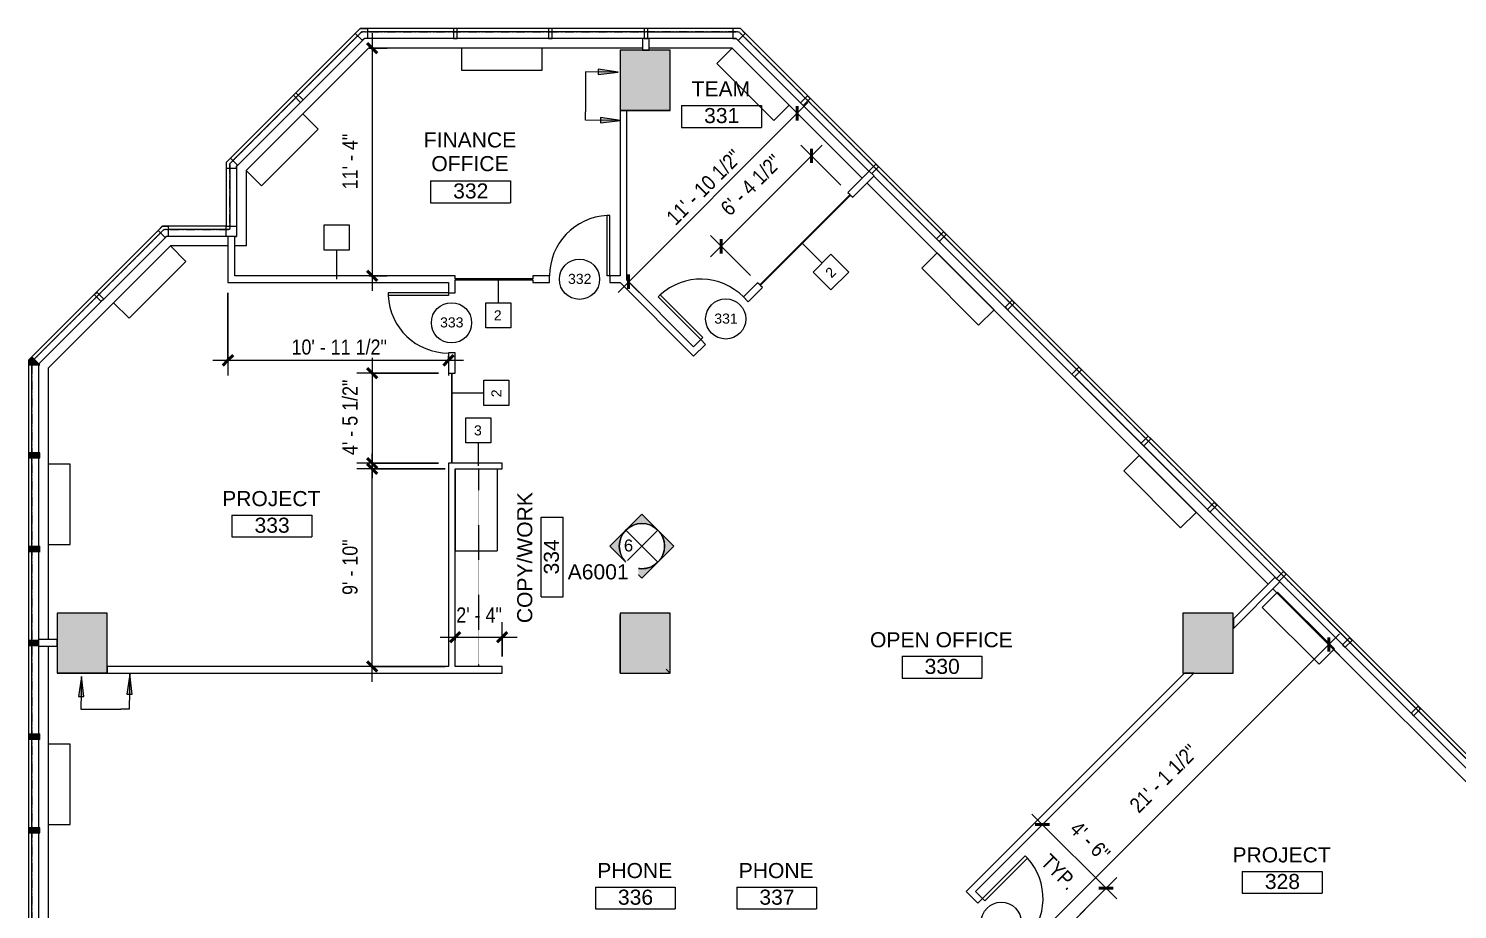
# Model space of a CAD drawing. Header units: inches. Extents: x 41 to 3077, y -701 to 1388.
# Drawn here: x 317 to 1170, y 862 to 1388 of the extents above; entities that cross this region are included whole.
import ezdxf

# ---------------------------------------------------------------- set-up
doc = ezdxf.new("R2010")
doc.units = ezdxf.units.IN
doc.header["$MEASUREMENT"] = 0
doc.linetypes.add('IMPORT-PHANTOM4', pattern=[0.625, 0.3125, -0.0625, 0.0625, -0.0625, 0.0625, -0.0625])
doc.linetypes.add('Overhead', pattern=[0.15625, 0.09375, -0.0625])
for name, color, linetype, lineweight in [('3rd Floor Revit Background_dwg', 8, 'Continuous', 9), ('A-ANNO-DIMS', 211, 'Continuous', 9), ('A-ANNO-DIMS-96', 211, 'Continuous', 9), ('A-ANNO-NOTE', 131, 'Continuous', 9), ('A-Area', 7, 'IMPORT-PHANTOM4', 9), ('A-AREA-IDEN', 2, 'Continuous', 20), ('A-DETL-THIN', 151, 'Continuous', 9), ('A-DOOR', 31, 'Continuous', 9), ('A-DOOR-IDEN', 31, 'Continuous', 20), ('A-FLOR', 192, 'Continuous', 9), ('A-WALL', 113, 'Continuous', 9), ('A-Wall-Exst', 7, 'Continuous', 9), ('A-WALL-IDEN', 211, 'Continuous', 20), ('AWAEX', 7, 'Continuous', 9), ('G-ANNO-SYMB', 111, 'Continuous', 9), ('I-WALL', 2, 'Continuous', 9), ('MHV', 7, 'Continuous', 9), ('Q-CASE', 31, 'Continuous', 9)]:
    doc.layers.add(name, color=color, linetype=linetype, lineweight=lineweight)
doc.styles.add('Arial', font='arial.ttf', dxfattribs={"height": 9})
doc.styles.add('Arial_3', font='arial.ttf', dxfattribs={"height": 7.125})
doc.styles.add('Arial_4', font='arial.ttf', dxfattribs={"height": 6})
doc.styles.add('Arial_5', font='arial.ttf', dxfattribs={"width": 0.85, "height": 9})
doc.dimstyles.new('Linear_-_3_32__Arial__85_-_1_2__Tolerance', dxfattribs={"dimscale": 12, "dimtxt": 9.182335, "dimasz": 0.5, "dimexe": 0.75, "dimexo": 0.5, "dimgap": 0.5, "dimtad": 1, "dimdec": 1, "dimrnd": 0.5, "dimzin": 3, "dimdsep": 46, "dimlunit": 4, "dimtxsty": 'Arial_5', "dimblk1": 'OBLIQUE', "dimblk2": 'OBLIQUE', "dimsah": 1, "dimcen": 0.09, "dimdle": 0.75, "dimazin": 0, "dimtfac": 1, "dimtdec": 4, "dimtix": 1, "dimtmove": 0, "dimatfit": 3, "dimfxl": 1, "dimtvp": 1, "dimfrac": 2, "dimtolj": 1, "dimtzin": 0, "dimarcsym": 2})
doc.dimstyles.new('Linear_-_3_32__Arial__85_-_1_2__Tolerance_1', dxfattribs={"dimscale": 12, "dimtxt": 9.182335, "dimasz": 0.5, "dimexe": 0.75, "dimexo": 0.5, "dimgap": 0.5, "dimtad": 1, "dimdec": 1, "dimrnd": 0.5, "dimzin": 3, "dimdsep": 46, "dimlunit": 4, "dimtxsty": 'Arial_5', "dimblk1": 'OBLIQUE', "dimblk2": 'OBLIQUE', "dimsah": 1, "dimcen": 0.09, "dimdle": 0.75, "dimazin": 0, "dimtfac": 1, "dimtdec": 4, "dimtix": 1, "dimtmove": 2, "dimatfit": 3, "dimfxl": 1, "dimtvp": 1, "dimfrac": 2, "dimtolj": 1, "dimtzin": 0, "dimarcsym": 2})
doc.dimstyles.new('Linear_-_3_32__Arial__85_-_1__Tolerance_1', dxfattribs={"dimscale": 12, "dimtxt": 9.182335, "dimasz": 0.5, "dimexe": 0.75, "dimexo": 0.5, "dimgap": 0.5, "dimtad": 1, "dimdec": 0, "dimzin": 3, "dimdsep": 46, "dimlunit": 4, "dimtxsty": 'Arial_5', "dimblk1": 'OBLIQUE', "dimblk2": 'OBLIQUE', "dimsah": 1, "dimcen": 0.09, "dimdle": 0.75, "dimazin": 0, "dimtfac": 1, "dimtdec": 4, "dimtix": 1, "dimtmove": 0, "dimatfit": 3, "dimfxl": 1, "dimtvp": 1, "dimfrac": 2, "dimtolj": 1, "dimtzin": 0, "dimarcsym": 2})

# ---------------------------------------------------------------- blocks, each defined once
blk = doc.blocks.new('Single-Flush - 36_ x 96_-1525938-3rd Floor New Construction - Partition Plan')
at = {"layer": 'A-DOOR', "color": 250, "lineweight": 20}
for p, q in [((16.25, -2), (16.25, -38.02)), ((18, -2), (16.25, -2)), ((18, -2), (18, -38.02)), ((18, -38.02), (16.25, -38.02))]:
    blk.add_line(p, q, dxfattribs=at)
at = {"layer": 'A-DOOR'}
blk.add_arc((18, -2), 36.07, 180, 267.21884, dxfattribs=at)
blk = doc.blocks.new('Single-Flush - 36_ x 96_-1532445-3rd Floor New Construction - Partition Plan')
at = {"layer": 'A-DOOR', "color": 250, "lineweight": 20}
for p, q in [((16.25, 2), (16.25, 38.02)), ((18, 38.02), (16.25, 38.02)), ((18, 2), (18, 38.02)), ((18, 2), (16.25, 2))]:
    blk.add_line(p, q, dxfattribs=at)
at = {"layer": 'A-DOOR'}
blk.add_arc((18, 2), 36.07, 92.78116, 180, dxfattribs=at)
blk = doc.blocks.new('Counter Top _No Backsplash_ - Standard Counter Top-2526227-3rd Floor New Construction - Partition Plan')
at = {"layer": 'Q-CASE', "lineweight": 13}
for p, q in [((-47.26, 14), (-47.26, 25)), ((-47.26, 25), (1.74, 25)), ((1.74, 14), (1.74, 25)), ((-47.26, 0), (-47.26, 14)), ((1.74, 0), (1.74, 14)), ((1.74, 0), (-47.26, 0))]:
    blk.add_line(p, q, dxfattribs=at)
blk = doc.blocks.new('Upper Cabinet - Standard Upper Cabinet-2423421-3rd Floor New Construction - Partition Plan')
at = {"layer": 'Q-CASE', "linetype": 'Overhead'}
for p, q in [((-47.26, 14), (70.8, 14)), ((-47.26, 0), (-47.26, 14)), ((70.8, 14), (70.8, 0))]:
    blk.add_line(p, q, dxfattribs=at)
at = {"layer": 'Q-CASE', "lineweight": 13}
blk.add_line((70.8, 0), (-47.26, 0), dxfattribs=at)
blk = doc.blocks.new('Base Cabinet - Standard Base Cabinet-2526844-3rd Floor New Construction - Partition Plan')
at = {"layer": 'Q-CASE', "lineweight": 13}
blk.add_line((48.24, 0), (-0.76, 0), dxfattribs=at)
blk = doc.blocks.new('3rd Floor Revit Background_dwg-1506769-3rd Floor New Construction - Partition Plan')
at = {"layer": 'AWAEX'}
for points in [[(-508.32, 1338.78), (-482.32, 1338.78), (-482.32, 1374.78), (-512.32, 1374.78), (-512.32, 1338.78)], [(-865.32, 1187.05), (-858.57, 1187.05), (-863.34, 1191.82), (-865.32, 1189.85)], [(-858.63, 1131.46), (-858.63, 1134.46), (-865.32, 1134.46), (-865.32, 1131.46)], [(-865.32, 1075.46), (-858.63, 1075.46), (-858.63, 1078.46), (-865.32, 1078.46)], [(-818.32, 1002.78), (-818.32, 1038.78), (-848.32, 1038.78), (-848.32, 1002.78)], [(-482.32, 1002.78), (-482.32, 1038.78), (-512.32, 1038.78), (-512.32, 1002.78)], [(-175.51, 1002.78), (-175.46, 1002.83), (-169.8, 1002.83), (-169.8, 1002.78), (-146.32, 1002.78), (-146.32, 1038.78), (-176.32, 1038.78), (-176.32, 1002.78)], [(-865.32, 1019.46), (-859.32, 1019.46), (-859.32, 1022.46), (-865.32, 1022.46)], [(-865.32, 963.46), (-858.63, 963.46), (-858.63, 966.46), (-865.32, 966.46)], [(-865.32, 907.46), (-858.63, 907.46), (-858.63, 910.46), (-865.32, 910.46)]]:
    blk.add_hatch(color=256, dxfattribs=at).paths.add_polyline_path(points, flags=0)
at = {"layer": 'A-Area', "flags": 128}
for points in [[(1884.9, 180.92), (1805.75, 260.07), (1767.28, 260.07), (1767.28, 298.53), (1688.13, 377.68), (735.1, 377.68), (571.4, 213.99), (494.75, 290.64), (524.68, 320.57), (524.68, 419.78), (401.76, 542.7), (362.39, 542.7), (362.39, 582.06), (243.34, 701.12), (204.04, 701.12), (204.04, 740.42), (84.92, 859.54), (45.55, 859.54), (45.55, 898.9), (-441.32, 1385.78), (-666.56, 1385.78), (-745.3, 1307.04), (-745.3, 1267.7), (-784.64, 1267.7), (-863.31, 1189.03), (-863.31, 289.89), (-745.28, 171.87), (-705.91, 171.87), (-705.91, 132.5), (-587.52, 14.1), (-548.15, 14.1), (-548.15, -25.26), (-39.5, -533.91), (-0.12, -533.91), (-0.12, -573.29), (115.81, -689.22), (514.38, -689.22), (542.18, -661.42), (569.98, -689.22), (1686.6, -689.22), (1766.06, -609.77), (1766.06, -570.38), (1805.44, -570.38), (1884.9, -490.93), (1884.9, 180.92)], [(-745.3, 1267.7), (-745.3, 1307.04), (-666.56, 1385.78), (-441.32, 1385.78), (45.55, 898.9), (45.55, 859.54), (84.92, 859.54), (204.04, 740.42), (204.04, 701.12), (243.34, 701.12), (362.39, 582.06), (362.39, 542.7), (401.76, 542.7), (524.68, 419.78), (524.68, 320.57), (494.75, 290.64), (571.4, 213.99), (735.1, 377.68), (1688.13, 377.68), (1767.28, 298.53), (1767.28, 260.07), (1805.75, 260.07), (1884.9, 180.92), (1884.9, -490.93), (1805.44, -570.38), (1766.06, -570.38), (1766.06, -609.77), (1686.6, -689.22), (569.98, -689.22), (542.18, -661.42), (514.38, -689.22), (231.68, -689.22)], [(231.68, -689.22), (115.81, -689.22), (-0.12, -573.29), (-0.12, -533.91), (-39.5, -533.91), (-548.15, -25.26), (-548.15, 14.1), (-587.52, 14.1), (-705.91, 132.5), (-705.91, 171.87), (-745.28, 171.87), (-863.31, 289.89), (-863.31, 1189.03), (-784.64, 1267.7), (-745.3, 1267.7)]]:
    blk.add_lwpolyline(points, dxfattribs=at)
at = {"layer": 'A-Wall-Exst'}
for p, q in [((-321.33, 1260.17), (-323.8, 1262.64)), ((-853.57, 1134.74), (-853.57, 1131.24)), ((-118.52, 1057.37), (-121, 1059.83))]:
    blk.add_line(p, q, dxfattribs=at)
at = {"layer": 'AWAEX'}
for p, q in [((-668.92, 1383.42), (-743.4, 1308.94)), ((-498, 1385.78), (-662.69, 1385.78)), ((-495.8, 1385.78), (-444.94, 1385.78)), ((-438.96, 1383.42), (43.67, 900.79)), ((-482.32, 1374.78), (-512.32, 1374.78)), ((-512.32, 1374.78), (-512.32, 1338.78)), ((-482.32, 1338.78), (-482.32, 1374.78)), ((-703.46, 1343.21), (-700.98, 1345.68)), ((-512.32, 1338.78), (-508.32, 1338.78)), ((-508.32, 1338.78), (-482.32, 1338.78)), ((-482.32, 1338.78), (-508.32, 1338.78)), ((-745.3, 1304.42), (-745.3, 1269.66)), ((-364.19, 1303.03), (-363.67, 1302.52)), ((-363.73, 1302.57), (-363.67, 1302.52)), ((40.69, 898.11), (-360.87, 1299.67)), ((-125.44, 1056.1), (-364.93, 1295.6)), ((-786.53, 1265.8), (-861.93, 1190.41)), ((-747.25, 1267.7), (-782.01, 1267.7)), ((-742.3, 1263.7), (-741.3, 1263.7)), ((-282.98, 1221.82), (-280.5, 1219.35)), ((-863.34, 1191.82), (-865.32, 1189.85)), ((-865.32, 1189.85), (-865.32, 1187.05)), ((-865.32, 1187.05), (-858.57, 1187.05)), ((-858.57, 1187.05), (-863.34, 1191.82)), ((-863.31, 291.87), (-863.31, 1187.05)), ((-858.63, 1134.46), (-865.32, 1134.46)), ((-865.32, 1134.46), (-865.32, 1131.46)), ((-858.63, 1131.46), (-858.63, 1134.46)), ((-201.77, 1140.61), (-199.29, 1138.14)), ((-865.32, 1131.46), (-858.63, 1131.46)), ((-858.63, 1078.46), (-865.32, 1078.46)), ((-865.32, 1078.46), (-865.32, 1075.46)), ((-865.32, 1075.46), (-858.63, 1075.46)), ((-858.63, 1075.21), (-858.63, 1078.71)), ((-858.63, 1075.46), (-858.63, 1078.46)), ((-120.99, 1059.84), (-118.52, 1057.36)), ((-818.32, 1038.78), (-848.32, 1038.78)), ((-848.32, 1038.78), (-848.32, 1002.78)), ((-818.32, 1002.78), (-818.32, 1038.78)), ((-482.32, 1038.78), (-512.32, 1038.78)), ((-512.32, 1038.78), (-512.32, 1002.78)), ((-482.32, 1002.78), (-482.32, 1038.78)), ((-146.32, 1038.78), (-176.32, 1038.78)), ((-176.32, 1038.78), (-176.32, 1002.78)), ((-146.32, 1002.78), (-146.32, 1038.78)), ((-859.32, 1022.46), (-865.32, 1022.46)), ((-865.32, 1022.46), (-865.32, 1019.46)), ((-865.32, 1019.46), (-859.32, 1019.46)), ((-859.32, 1019.46), (-859.32, 1022.46)), ((-853.57, 1018.91), (-853.57, 519.37)), ((-848.32, 1002.78), (-818.32, 1002.78)), ((-818.32, 1002.78), (-848.32, 1002.78)), ((-512.32, 1002.78), (-482.32, 1002.78)), ((-484.8, 1005.25), (-482.32, 1002.78)), ((-176.32, 1002.78), (-175.51, 1002.78)), ((-175.51, 1002.78), (-175.46, 1002.83)), ((-175.46, 1002.83), (-169.8, 1002.83)), ((-169.8, 1002.83), (-169.8, 1002.78)), ((-169.8, 1002.78), (-146.32, 1002.78)), ((-40.65, 979.5), (-38.18, 977.02)), ((-858.63, 966.46), (-865.32, 966.46)), ((-865.32, 966.46), (-865.32, 963.46)), ((-858.63, 963.21), (-858.63, 966.71)), ((-858.63, 963.46), (-858.63, 966.46)), ((-865.32, 963.46), (-858.63, 963.46)), ((-858.63, 910.46), (-865.32, 910.46)), ((-865.32, 910.46), (-865.32, 907.46)), ((-865.32, 907.46), (-858.63, 907.46)), ((-858.63, 907.46), (-858.63, 910.46))]:
    blk.add_line(p, q, dxfattribs=at)
at = {"layer": 'AWAEX', "flags": 128}
for points in [[(364.39, 582.89), (244.17, 703.12), (206.24, 703.12), (206.24, 741.05), (85.75, 861.54), (47.55, 861.54), (47.55, 899.73), (-440.49, 1387.78), (-667.39, 1387.78), (-747.3, 1307.87), (-747.3, 1269.7), (-785.47, 1269.7), (-865.32, 1189.85), (-865.32, 289.08), (-746.11, 169.87), (-707.91, 169.87), (-707.91, 131.67), (-588.35, 12.1), (-550.15, 12.1), (-550.15, -26.09), (-40.33, -535.91), (3.88, -535.91)], [(-498.9, 1381.78), (-664.9, 1381.78), (-741.3, 1305.38), (-741.3, 1263.7), (-742.3, 1263.7)], [(-666.09, 1380.59), (-670.33, 1384.83), (-667.39, 1387.78), (-662.93, 1387.78)], [(-662.94, 1387.75), (-662.94, 1381.8), (-664.88, 1381.8), (-666.12, 1380.56)], [(-363.7, 1302.5), (-442.98, 1381.78), (-494.9, 1381.78)], [(-441.79, 1380.59), (-437.55, 1384.83), (-440.49, 1387.78), (-444.95, 1387.78)], [(-444.94, 1387.75), (-444.94, 1381.8), (-443, 1381.8), (-441.76, 1380.56)], [(-498.9, 1376.03), (-662.52, 1376.03), (-735.55, 1303), (-735.55, 1257.95), (-742.3, 1257.95)], [(-367.76, 1298.43), (-445.36, 1376.03), (-494.9, 1376.03)], [(-741.3, 1304.42), (-741.3, 1305.42), (-740.59, 1306.12), (-744.83, 1310.36), (-747.3, 1307.9), (-747.3, 1304.42), (-741.3, 1304.42)], [(-362.02, 1301.17), (-358.01, 1305.18), (-359.57, 1306.73), (-363.73, 1302.57)], [(-746.3, 1263.7), (-782.98, 1263.7), (-859.32, 1187.36), (-859.32, 1022.91)], [(-747.3, 1269.7), (-741.3, 1269.7), (-741.3, 1263.7), (-742.3, 1263.7)], [(-746.3, 1263.7), (-747.3, 1263.7), (-747.3, 1269.7)], [(-746.3, 1257.95), (-780.6, 1257.95), (-853.57, 1184.98), (-853.57, 1022.91)], [(35.8, 893.23), (35.8, 894.86), (-122.61, 1053.28)], [(-859.32, 1018.91), (-859.32, 291.56), (-743.62, 175.87), (-701.91, 175.87), (-701.91, 134.16), (-585.86, 18.1), (-544.15, 18.1), (-544.15, -23.61), (-311.41, -256.34)]]:
    blk.add_lwpolyline(points, dxfattribs=at)
for points in [[(-611.71, 1381.89), (-609.51, 1381.89), (-609.51, 1387.78), (-611.71, 1387.78)], [(-555.04, 1381.89), (-552.84, 1381.89), (-552.84, 1387.78), (-555.04, 1387.78)], [(-498, 1381.89), (-495.8, 1381.89), (-495.8, 1387.78), (-498, 1387.78)], [(-701.48, 1345.18), (-702.96, 1343.71), (-707.2, 1347.94), (-705.72, 1349.42)], [(-404.55, 1343.39), (-402.99, 1341.84), (-398.83, 1346), (-400.39, 1347.55)], [(-782.01, 1263.7), (-783.01, 1263.7), (-783.72, 1262.99), (-787.96, 1267.23), (-785.5, 1269.7), (-782.01, 1269.7)], [(-323.34, 1262.18), (-321.78, 1260.63), (-317.62, 1264.79), (-319.18, 1266.34)], [(-820.49, 1226.28), (-822.04, 1224.72), (-826.21, 1228.88), (-824.65, 1230.44)], [(-282.52, 1221.36), (-280.96, 1219.81), (-276.8, 1223.97), (-278.36, 1225.52)], [(-242.57, 1181.41), (-241.01, 1179.85), (-236.85, 1184.01), (-238.4, 1185.57)], [(-201.31, 1140.15), (-199.75, 1138.6), (-195.59, 1142.76), (-197.15, 1144.31)], [(-161.79, 1100.63), (-160.24, 1099.08), (-156.07, 1103.24), (-157.63, 1104.79)], [(-120.53, 1059.38), (-118.98, 1057.82), (-114.82, 1061.98), (-116.37, 1063.54)], [(-81.02, 1019.86), (-79.46, 1018.3), (-75.3, 1022.46), (-76.85, 1024.02)], [(-40.19, 979.04), (-38.64, 977.48), (-34.48, 981.64), (-36.03, 983.2)]]:
    blk.add_lwpolyline(points, close=True, dxfattribs=at)
at = {"layer": 'MHV', "flags": 128}
for points in [[(-606.85, 1363.03), (-558.85, 1363.03), (-558.85, 1376.03), (-606.85, 1376.03)], [(-454.55, 1366.84), (-420.61, 1332.89), (-411.42, 1342.09), (-445.36, 1376.03)], [(-726.35, 1293.81), (-692.41, 1327.75), (-701.6, 1336.94), (-735.55, 1303)], [(-805.35, 1214.82), (-771.41, 1248.76), (-780.6, 1257.95), (-814.54, 1224.01)], [(-332.23, 1244.63), (-298.29, 1210.69), (-289.1, 1219.88), (-323.04, 1253.82)], [(-840.57, 1079.68), (-840.57, 1127.68), (-853.57, 1127.68), (-853.57, 1079.68)], [(-211.67, 1123.62), (-177.73, 1089.67), (-168.54, 1098.87), (-202.48, 1132.81)], [(-129.05, 1042.14), (-95.11, 1008.19), (-85.92, 1017.39), (-119.86, 1051.33)], [(-840.57, 912.41), (-840.57, 960.41), (-853.57, 960.41), (-853.57, 912.41)]]:
    blk.add_lwpolyline(points, close=True, dxfattribs=at)
blk = doc.blocks.new('Elevation - Interiors-59324-3rd Floor New Construction - Partition Plan')
at = {"layer": 'G-ANNO-SYMB'}
h = blk.add_hatch(color=256, dxfattribs=at)
edge = h.paths.add_edge_path(flags=0)
edge.add_line((-0.0996, 0.0996), (0, 0.1992))
edge.add_line((0, 0.1992), (0.0996, 0.0996))
edge.add_arc((0, 0), 0.1409, 45, 135)
h = blk.add_hatch(color=256, dxfattribs=at)
edge = h.paths.add_edge_path(flags=0)
edge.add_line((-0.1992, 0), (-0.0996, 0.0996))
edge.add_arc((0, 0), 0.1409, 135, 225)
edge.add_line((-0.0996, -0.0996), (-0.1992, 0))
h = blk.add_hatch(color=256, dxfattribs=at)
edge = h.paths.add_edge_path(flags=0)
edge.add_line((0.1992, 0), (0.0996, -0.0996))
edge.add_arc((0, 0), 0.1409, 315, 405)
edge.add_line((0.0996, 0.0996), (0.1992, 0))
h = blk.add_hatch(color=256, dxfattribs=at)
edge = h.paths.add_edge_path(flags=0)
edge.add_arc((0, 0), 0.1409, 225, 315)
edge.add_line((0.0996, -0.0996), (0, -0.1992))
edge.add_line((0, -0.1992), (-0.0996, -0.0996))
for p, q in [((0, 0.1992), (-0.1992, 0)), ((0, 0.1992), (-0.0996, 0.0996)), ((0.1992, 0), (0, 0.1992)), ((0.0996, 0.0996), (0, 0.1992)), ((-0.0996, 0.0996), (-0.1992, 0)), ((-0.0996, 0.0996), (0.0996, -0.0996)), ((0.0996, 0.0996), (-0.0996, -0.0996)), ((0, 0), (-0.0996, 0.0996)), ((-0.0996, 0.0996), (0, 0)), ((0.0996, 0.0996), (0, 0)), ((0, 0), (0.0996, 0.0996)), ((0.1992, 0), (0.0996, 0.0996)), ((0, -0.1992), (0.1992, 0)), ((-0.1992, 0), (0, -0.1992)), ((-0.1992, 0), (-0.0996, -0.0996)), ((-0.0996, -0.0996), (0, 0)), ((0, 0), (-0.0996, -0.0996)), ((0, 0), (0.0996, -0.0996)), ((0.0996, -0.0996), (0, 0)), ((0.0996, -0.0996), (0.1992, 0)), ((-0.0996, -0.0996), (0, -0.1992)), ((0, -0.1992), (0.0996, -0.0996))]:
    blk.add_line(p, q, dxfattribs=at)
blk.add_circle((0, 0), 0.1409, dxfattribs=at)
for start, end in [(135, 225), (135, 225), (45, 135), (45, 135), (315, 45), (315, 45), (225, 315), (225, 315)]:
    blk.add_arc((0, 0), 0.1409, start, end, dxfattribs=at)
blk = doc.blocks.new('Elevation - Triangle - 51_256_-58624-3rd Floor New Construction - Partition Plan')
at = {"layer": 'G-ANNO-SYMB'}
for p, q in [((0, 0.0996), (-0.0996, 0)), ((0.0996, 0), (0, 0.0996))]:
    blk.add_line(p, q, dxfattribs=at)
blk = doc.blocks.new('FORM Room Tag - Name _ Number-61107-3rd Floor New Construction - Partition Plan')
at = {"layer": 'A-AREA-IDEN'}
for p, q in [((-0.2444, -0.0231), (-0.2444, -0.1589)), ((-0.2444, -0.0231), (0.2515, -0.0231)), ((0.2515, -0.0231), (0.2515, -0.1589)), ((-0.2444, -0.1589), (0.2515, -0.1589))]:
    blk.add_line(p, q, dxfattribs=at)
blk = doc.blocks.new('FORM Wall Tag - Default-61693-3rd Floor New Construction - Partition Plan')
at = {"layer": 'A-WALL-IDEN'}
for p, q in [((-0.078125, 0.078125), (0.078125, 0.078125)), ((-0.078125, -0.078125), (-0.078125, 0.078125)), ((0.078125, 0.078125), (0.078125, -0.078125)), ((0.078125, -0.078125), (-0.078125, -0.078125))]:
    blk.add_line(p, q, dxfattribs=at)
blk = doc.blocks.new('FORM Door Tag - Default-60822-3rd Floor New Construction - Partition Plan')
at = {"layer": 'A-DOOR-IDEN'}
blk.add_circle((-0.002, 0), 0.125, dxfattribs=at)
blk = doc.blocks.new('DIMBLOCK32-3rd Floor New Construction - Partition Plan')
at = {"layer": 'A-ANNO-DIMS-96'}
for p, q in [((1099.75, 1026.32), (907.87, 834.44)), ((1092.14, 1021.2), (1099.75, 1013.59)), ((1093.38, 1019.95), (1092.14, 1021.2)), ((912.99, 842.04), (920.59, 834.44)), ((914.23, 840.8), (912.99, 842.04))]:
    blk.add_line(p, q, dxfattribs=at)
at = {"layer": 'A-ANNO-DIMS-96', "lineweight": 50}
for p, q in [((1093.38, 1019.95), (1093.38, 1024.2)), ((1093.38, 1019.95), (1093.38, 1015.71)), ((914.23, 840.8), (914.23, 845.04)), ((914.23, 840.8), (914.23, 836.56))]:
    blk.add_line(p, q, dxfattribs=at)
at = {"layer": 'A-ANNO-DIMS-96', "color": 0, "insert": (973.62, 925.2), "char_height": 9, "width": 60.0101, "attachment_point": 1, "rotation": 45, "line_spacing_factor": 0.941778, "style": 'Arial_5'}
blk.add_mtext('21\' - 1 1/2"', dxfattribs=at)
blk = doc.blocks.new('_Oblique')
at = {"color": 0, "linetype": 'ByBlock', "lineweight": -2}
blk.add_line((-0.5, -0.5), (0.5, 0.5), dxfattribs=at)
blk = doc.blocks.new('DIMBLOCK33-3rd Floor New Construction - Partition Plan')
at = {"layer": 'A-ANNO-DIMS-96'}
for p, q in [((966.81, 868.03), (916.07, 918.76)), ((923.68, 913.64), (916.07, 906.04)), ((922.44, 912.4), (923.68, 913.64)), ((924.78, 838.73), (966.81, 880.76)), ((960.44, 874.39), (924.78, 838.73))]:
    blk.add_line(p, q, dxfattribs=at)
at = {"layer": 'A-ANNO-DIMS-96', "lineweight": 50}
for p, q in [((922.44, 912.4), (918.19, 912.4)), ((922.44, 912.4), (926.68, 912.4)), ((960.44, 874.39), (956.2, 874.39)), ((960.44, 874.39), (964.69, 874.39))]:
    blk.add_line(p, q, dxfattribs=at)
at = {"layer": 'A-ANNO-DIMS-96', "color": 0, "char_height": 9, "attachment_point": 1, "rotation": 315, "line_spacing_factor": 0.941778, "style": 'Arial_5'}
for s, insert, width in [('4\' - 6"', (944.51, 915.34), 32.0393), ('TYP.', (927.18, 895.72), 28.1403)]:
    blk.add_mtext(s, dxfattribs=dict(at, insert=insert, width=width))
blk = doc.blocks.new('DIMBLOCK39-3rd Floor New Construction - Partition Plan')
at = {"layer": 'A-ANNO-DIMS-96'}
for p, q in [((782.5, 1343.57), (669.15, 1230.22)), ((774.89, 1338.45), (782.5, 1330.84)), ((776.13, 1337.2), (774.89, 1338.45)), ((674.27, 1237.83), (681.87, 1230.22)), ((675.51, 1236.58), (674.27, 1237.83))]:
    blk.add_line(p, q, dxfattribs=at)
at = {"layer": 'A-ANNO-DIMS-96', "lineweight": 50}
for p, q in [((776.13, 1337.2), (776.13, 1341.45)), ((776.13, 1337.2), (776.13, 1332.96)), ((675.51, 1236.58), (675.51, 1240.83)), ((675.51, 1236.58), (675.51, 1232.34))]:
    blk.add_line(p, q, dxfattribs=at)
at = {"layer": 'A-ANNO-DIMS-96', "color": 0, "insert": (697.13, 1276.13), "char_height": 9, "width": 66.9604, "attachment_point": 1, "rotation": 45, "line_spacing_factor": 0.941778, "style": 'Arial_5'}
blk.add_mtext('11\' - 10 1/2"', dxfattribs=at)
blk = doc.blocks.new('DIMBLOCK40-3rd Floor New Construction - Partition Plan')
at = {"layer": 'A-ANNO-DIMS-96'}
for p, q in [((790.98, 1318.11), (724.3, 1251.43)), ((802.18, 1294.19), (778.25, 1318.11)), ((784.62, 1311.75), (802.18, 1294.19)), ((748.23, 1240.24), (724.3, 1264.16)), ((730.66, 1257.8), (748.23, 1240.24))]:
    blk.add_line(p, q, dxfattribs=at)
at = {"layer": 'A-ANNO-DIMS-96', "lineweight": 50}
for p, q in [((784.62, 1311.75), (784.62, 1315.99)), ((784.62, 1311.75), (784.62, 1307.51)), ((730.66, 1257.8), (730.66, 1262.04)), ((730.66, 1257.8), (730.66, 1253.55))]:
    blk.add_line(p, q, dxfattribs=at)
at = {"layer": 'A-ANNO-DIMS-96', "color": 0, "insert": (729.5, 1281.64), "char_height": 9, "width": 53.0598, "attachment_point": 1, "rotation": 45, "line_spacing_factor": 0.941778, "style": 'Arial_5'}
blk.add_mtext('6\' - 4 1/2"', dxfattribs=at)
blk = doc.blocks.new('DIMBLOCK41-3rd Floor New Construction - Partition Plan')
at = {"layer": 'A-ANNO-DIMS-96'}
for p, q in [((522.36, 1385.03), (522.36, 1231.07)), ((520.61, 1376.03), (531.36, 1376.03)), ((522.36, 1376.03), (520.61, 1376.03)), ((520.61, 1240.07), (531.36, 1240.07)), ((522.36, 1240.07), (520.61, 1240.07))]:
    blk.add_line(p, q, dxfattribs=at)
at = {"layer": 'A-ANNO-DIMS-96', "lineweight": 50}
for p, q in [((522.36, 1376.03), (519.36, 1379.03)), ((522.36, 1376.03), (525.36, 1373.03)), ((522.36, 1240.07), (519.36, 1243.07)), ((522.36, 1240.07), (525.36, 1237.07))]:
    blk.add_line(p, q, dxfattribs=at)
at = {"layer": 'A-ANNO-DIMS-96', "color": 0, "insert": (504.68, 1291.81), "char_height": 9, "width": 38.9896, "attachment_point": 1, "rotation": 90, "line_spacing_factor": 0.941778, "style": 'Arial_5'}
blk.add_mtext('11\' - 4"', dxfattribs=at)
blk = doc.blocks.new('DIMBLOCK42-3rd Floor New Construction - Partition Plan')
at = {"layer": 'A-ANNO-DIMS-96'}
for p, q in [((522.36, 1191.07), (522.36, 1119.34)), ((561.97, 1182.07), (513.36, 1182.07)), ((522.36, 1182.07), (561.97, 1182.07)), ((561.97, 1128.34), (513.36, 1128.34)), ((522.36, 1128.34), (561.97, 1128.34))]:
    blk.add_line(p, q, dxfattribs=at)
at = {"layer": 'A-ANNO-DIMS-96', "lineweight": 50}
for p, q in [((522.36, 1182.07), (519.36, 1185.07)), ((522.36, 1182.07), (525.36, 1179.07)), ((522.36, 1128.34), (519.36, 1131.34)), ((522.36, 1128.34), (525.36, 1125.34))]:
    blk.add_line(p, q, dxfattribs=at)
at = {"layer": 'A-ANNO-DIMS-96', "color": 0, "insert": (504.68, 1133.1), "char_height": 9, "width": 53.0598, "attachment_point": 1, "rotation": 90, "line_spacing_factor": 0.941778, "style": 'Arial_5'}
blk.add_mtext('4\' - 5 1/2"', dxfattribs=at)
blk = doc.blocks.new('DIMBLOCK43-3rd Floor New Construction - Partition Plan')
at = {"layer": 'A-ANNO-DIMS-96'}
for p, q in [((436.37, 1230.07), (436.37, 1180.67)), ((436.37, 1189.67), (436.37, 1230.07)), ((427.37, 1189.67), (576.97, 1189.67)), ((567.97, 1192.28), (567.97, 1180.67)), ((567.97, 1189.67), (567.97, 1192.28))]:
    blk.add_line(p, q, dxfattribs=at)
at = {"layer": 'A-ANNO-DIMS-96', "lineweight": 50}
for p, q in [((436.37, 1189.67), (433.37, 1186.67)), ((436.37, 1189.67), (439.37, 1192.67)), ((567.97, 1189.67), (564.97, 1186.67)), ((567.97, 1189.67), (570.97, 1192.67))]:
    blk.add_line(p, q, dxfattribs=at)
at = {"layer": 'A-ANNO-DIMS-96', "color": 0, "insert": (474.27, 1202.1), "char_height": 9, "width": 66.9604, "attachment_point": 1, "line_spacing_factor": 0.941778, "style": 'Arial_5'}
blk.add_mtext('10\' - 11 1/2"', dxfattribs=at)
blk = doc.blocks.new('DIMBLOCK44-3rd Floor New Construction - Partition Plan')
at = {"layer": 'A-ANNO-DIMS-96'}
for p, q in [((571.97, 1022.65), (571.97, 1033.41)), ((599.97, 1012.78), (599.97, 1033.41)), ((562.97, 1024.41), (608.97, 1024.41)), ((571.97, 1024.41), (571.97, 1022.65)), ((599.97, 1024.41), (599.97, 1012.78))]:
    blk.add_line(p, q, dxfattribs=at)
at = {"layer": 'A-ANNO-DIMS-96', "lineweight": 50}
for p, q in [((571.97, 1024.41), (568.97, 1021.41)), ((571.97, 1024.41), (574.97, 1027.41)), ((599.97, 1024.41), (596.97, 1021.41)), ((599.97, 1024.41), (602.97, 1027.41))]:
    blk.add_line(p, q, dxfattribs=at)
at = {"layer": 'A-ANNO-DIMS-96', "color": 0, "insert": (572.62, 1042.1), "char_height": 9, "width": 32.0393, "attachment_point": 1, "line_spacing_factor": 0.941778, "style": 'Arial_5'}
blk.add_mtext('2\' - 4"', dxfattribs=at)
blk = doc.blocks.new('DIMBLOCK72-3rd Floor New Construction - Partition Plan')
at = {"layer": 'A-ANNO-DIMS-96', "lineweight": 50}
for p, q in [((522.36, 1124.84), (519.36, 1127.84)), ((522.36, 1124.84), (525.36, 1121.84)), ((522.36, 1006.78), (519.36, 1009.78)), ((522.36, 1006.78), (525.36, 1003.78))]:
    blk.add_line(p, q, dxfattribs=at)
at = {"layer": 'A-ANNO-DIMS-96'}
for p, q in [((522.36, 997.78), (522.36, 1133.84)), ((565.97, 1124.84), (513.36, 1124.84)), ((522.36, 1124.84), (565.97, 1124.84)), ((565.97, 1006.78), (513.36, 1006.78)), ((522.36, 1006.78), (565.97, 1006.78))]:
    blk.add_line(p, q, dxfattribs=at)
at = {"layer": 'A-ANNO-DIMS-96', "color": 0, "insert": (504.68, 1049.56), "char_height": 9, "width": 38.9896, "attachment_point": 1, "rotation": 90, "line_spacing_factor": 0.941778, "style": 'Arial_5'}
blk.add_mtext('9\' - 10"', dxfattribs=at)

msp = doc.modelspace()

# ---------------------------------------------------------------- hatches: boundary and pattern name
at = {"layer": 'A-ANNO-NOTE', "lineweight": 20}
for points in [[(669.3, 1361.72), (657.33, 1363.46), (657.28, 1360.3)], [(670.69, 1332.87), (658.71, 1334.6), (658.67, 1331.44)], [(348.86, 1000.95), (347.11, 988.97), (350.27, 988.93)], [(377.7, 1002.34), (375.97, 990.36), (379.13, 990.32)]]:
    msp.add_hatch(color=256, dxfattribs=at).paths.add_polyline_path(points, flags=0)

# ---------------------------------------------------------------- linework, layer by layer
for p, q in [((649.73, 1361.98), (649.73, 1338.15)), ((669.3, 1361.72), (649.73, 1361.98)), ((657.33, 1363.46), (657.28, 1360.3)), ((657.28, 1360.3), (669.3, 1361.72)), ((669.3, 1361.72), (657.33, 1363.46)), ((649.73, 1333.13), (649.73, 1338.15)), ((670.69, 1332.87), (649.73, 1333.13)), ((658.71, 1334.6), (658.67, 1331.44)), ((658.67, 1331.44), (670.69, 1332.87)), ((670.69, 1332.87), (658.71, 1334.6)), ((348.86, 1000.95), (347.11, 988.97)), ((348.86, 1000.95), (348.59, 981.37)), ((350.27, 988.93), (348.86, 1000.95)), ((377.7, 1002.34), (375.97, 990.36)), ((377.7, 1002.34), (377.44, 981.37)), ((379.13, 990.32), (377.7, 1002.34)), ((375.97, 990.36), (379.13, 990.32)), ((347.11, 988.97), (350.27, 988.93)), ((348.59, 981.37), (372.42, 981.37)), ((377.44, 981.37), (372.42, 981.37))]:
    msp.add_line(p, q, dxfattribs=at)
at = {"layer": 'A-DETL-THIN'}
for p, q in [((364.35, 1002.78), (364.35, 1037.78)), ((670.35, 1002.78), (670.35, 1037.78))]:
    msp.add_line(p, q, dxfattribs=at)
at = {"layer": 'A-FLOR', "lineweight": 13}
for p, q in [((517.76, 1381.78), (441.37, 1305.38)), ((683.77, 1381.78), (517.76, 1381.78)), ((739.67, 1381.78), (687.77, 1381.78)), ((818.96, 1302.49), (739.67, 1381.78)), ((441.37, 1305.38), (441.37, 1263.7)), ((1061.29, 1060.16), (821.79, 1299.66)), ((399.68, 1263.7), (323.35, 1187.36)), ((436.37, 1263.7), (399.68, 1263.7)), ((441.37, 1263.7), (440.37, 1263.7)), ((323.35, 1187.36), (323.35, 1022.91)), ((1223.35, 898.1), (1064.12, 1057.33)), ((323.35, 1018.91), (323.35, 291.55))]:
    msp.add_line(p, q, dxfattribs=at)
at = {"layer": 'A-WALL', "color": 250, "lineweight": 20}
for p, q in [((683.77, 1381.78), (683.77, 1374.78)), ((687.77, 1381.78), (683.77, 1381.78)), ((687.77, 1374.78), (687.77, 1381.78)), ((683.77, 1374.78), (687.77, 1374.78)), ((670.35, 1338.78), (670.35, 1240.07)), ((674.35, 1338.78), (670.35, 1338.78)), ((674.35, 1237.75), (674.35, 1338.78)), ((819.15, 1302.67), (806.42, 1289.94)), ((809.25, 1287.12), (821.98, 1299.84)), ((821.98, 1299.84), (819.15, 1302.67)), ((806.42, 1289.94), (807.66, 1288.71)), ((808.01, 1288.35), (809.25, 1287.12)), ((436.37, 1263.7), (436.37, 1236.07)), ((440.37, 1263.7), (436.37, 1263.7)), ((440.37, 1240.07), (440.37, 1263.7)), ((571.97, 1240.07), (440.37, 1240.07)), ((571.97, 1238.32), (571.97, 1240.07)), ((571.97, 1230.07), (571.97, 1237.82)), ((628.35, 1240.07), (618.35, 1240.07)), ((618.35, 1240.07), (618.35, 1238.32)), ((618.35, 1237.82), (618.35, 1236.07)), ((628.35, 1236.07), (628.35, 1240.07)), ((670.35, 1240.07), (664.35, 1240.07)), ((664.35, 1240.07), (664.35, 1236.07)), ((714.28, 1197.81), (674.35, 1237.75)), ((436.37, 1236.07), (567.97, 1236.07)), ((567.97, 1236.07), (567.97, 1230.07)), ((567.97, 1230.07), (571.97, 1230.07)), ((618.35, 1236.07), (628.35, 1236.07)), ((664.35, 1236.07), (670.36, 1236.07)), ((670.36, 1236.07), (714.28, 1192.15)), ((752.47, 1235.99), (743.98, 1227.51)), ((746.81, 1224.68), (755.3, 1233.16)), ((753.71, 1234.76), (752.47, 1235.99)), ((755.3, 1233.16), (754.06, 1234.4)), ((743.98, 1227.51), (746.81, 1224.68)), ((567.97, 1194.07), (567.97, 1182.07)), ((571.97, 1194.07), (567.97, 1194.07)), ((571.97, 1182.07), (571.97, 1194.07)), ((718.53, 1202.05), (714.28, 1197.81)), ((714.28, 1192.15), (721.36, 1199.22)), ((721.36, 1199.22), (718.53, 1202.05)), ((567.97, 1182.07), (569.72, 1182.07)), ((570.22, 1182.07), (571.97, 1182.07)), ((569.72, 1128.34), (567.97, 1128.34)), ((567.97, 1128.34), (567.97, 1006.78)), ((571.97, 1128.34), (570.22, 1128.34)), ((571.97, 1006.78), (571.97, 1124.84)), ((1061.29, 1060.16), (1036.41, 1035.28)), ((1064.12, 1057.33), (1061.29, 1060.16)), ((1036.41, 1029.63), (1064.12, 1057.33)), ((1036.41, 1035.28), (1036.41, 1029.63)), ((334.35, 1022.91), (323.35, 1022.91)), ((323.35, 1022.91), (323.35, 1018.91)), ((323.35, 1018.91), (334.35, 1018.91)), ((334.35, 1018.91), (334.35, 1022.91)), ((567.97, 1006.78), (364.35, 1006.78)), ((364.35, 1006.78), (364.35, 1002.78)), ((599.97, 1006.78), (571.97, 1006.78)), ((599.97, 1002.78), (599.97, 1006.78)), ((364.35, 1002.78), (599.97, 1002.78)), ((1007.21, 1002.83), (876.88, 872.5)), ((882.53, 872.5), (1012.87, 1002.83)), ((1012.87, 1002.83), (1007.21, 1002.83)), ((876.88, 872.5), (883.95, 865.43)), ((886.78, 868.26), (882.53, 872.5)), ((883.95, 865.43), (886.78, 868.26))]:
    msp.add_line(p, q, dxfattribs=at)
at = {"layer": 'A-WALL-IDEN'}
for p, q in [((501.24, 1238.07), (501.24, 1255.49)), ((778.99, 1259.69), (790.96, 1247.71)), ((597.68, 1238.07), (597.68, 1224.07)), ((569.97, 1170.29), (589.05, 1170.29)), ((585.83, 1126.59), (585.83, 1140.35))]:
    msp.add_line(p, q, dxfattribs=at)
at = {"layer": 'I-WALL', "color": 250, "lineweight": 20}
for p, q in [((807.66, 1288.71), (753.71, 1234.76)), ((754.06, 1234.4), (808.01, 1288.35)), ((618.35, 1238.32), (571.97, 1238.32)), ((571.97, 1237.82), (618.35, 1237.82)), ((569.72, 1182.07), (569.72, 1128.34)), ((570.22, 1128.34), (570.22, 1182.07)), ((599.97, 1128.34), (571.97, 1128.34)), ((599.97, 1124.84), (599.97, 1128.34)), ((571.97, 1124.84), (599.97, 1124.84))]:
    msp.add_line(p, q, dxfattribs=at)

# ---------------------------------------------------------------- block references
at = {"layer": '3rd Floor Revit Background_dwg', "color": 7}
msp.add_blockref('3rd Floor Revit Background_dwg-1506769-3rd Floor New Construction - Partition Plan', (1182.67, 0), dxfattribs=at)
at = {"layer": 'A-AREA-IDEN', "xscale": 95.99999999999994, "yscale": 95.99999999999994, "zscale": 95.99999999999994}
for p in [(730.56, 1344.04), (580.78, 1299.05), (462.22, 1099.44), (862.17, 1015.14), (1065.23, 886.69), (679.13, 877.32), (763.55, 877.32)]:
    msp.add_blockref('FORM Room Tag - Name _ Number-61107-3rd Floor New Construction - Partition Plan', p, dxfattribs=at)
at = {"layer": 'A-DOOR', "lineweight": 13}
msp.add_blockref('Single-Flush - 36_ x 96_-1532445-3rd Floor New Construction - Partition Plan', (646.35, 1238.07), dxfattribs=at)
for name, p, rotation in [('Single-Flush - 36_ x 96_-1525938-3rd Floor New Construction - Partition Plan', (732.67, 1213.37), 225), ('Single-Flush - 36_ x 96_-1532445-3rd Floor New Construction - Partition Plan', (569.97, 1212.07), 89.9999999999999), ('Single-Flush - 36_ x 96_-1525938-3rd Floor New Construction - Partition Plan', (898.09, 854.11), 134.9999999999999)]:
    msp.add_blockref(name, p, dxfattribs=dict(at, rotation=rotation))
at = {"layer": 'A-DOOR-IDEN', "xscale": 95.99999999999994, "yscale": 95.99999999999994, "zscale": 95.99999999999994}
for p in [(646.35, 1238.07), (569.97, 1212.07), (733.65, 1214.37), (898.09, 854.11)]:
    msp.add_blockref('FORM Door Tag - Default-60822-3rd Floor New Construction - Partition Plan', p, dxfattribs=at)
at = {"layer": 'A-WALL-IDEN', "xscale": 95.99999999999994, "yscale": 95.99999999999994, "zscale": 95.99999999999994}
for p in [(501.24, 1262.99), (597.68, 1216.57), (585.83, 1147.85)]:
    msp.add_blockref('FORM Wall Tag - Default-61693-3rd Floor New Construction - Partition Plan', p, dxfattribs=at)
for p, rotation in [((796.26, 1242.41), 44.99999999999989), ((596.55, 1170.29), 89.99999999999982)]:
    msp.add_blockref('FORM Wall Tag - Default-61693-3rd Floor New Construction - Partition Plan', p, dxfattribs=dict(at, rotation=rotation))
at = {"layer": 'G-ANNO-SYMB', "xscale": 95.99999999999994, "yscale": 95.99999999999994, "zscale": 95.99999999999994}
msp.add_blockref('Elevation - Interiors-59324-3rd Floor New Construction - Partition Plan', (683.42, 1078.72), dxfattribs=at)
at = {"layer": 'Q-CASE', "lineweight": 13}
for name, p, rotation in [('Counter Top _No Backsplash_ - Standard Counter Top-2526227-3rd Floor New Construction - Partition Plan', (571.97, 1077.58), 270.0000000000003), ('Upper Cabinet - Standard Upper Cabinet-2423421-3rd Floor New Construction - Partition Plan', (571.97, 1077.58), 270.0000000000003), ('Base Cabinet - Standard Base Cabinet-2526844-3rd Floor New Construction - Partition Plan', (571.97, 1076.6), 89.99999999999993)]:
    msp.add_blockref(name, p, dxfattribs=dict(at, rotation=rotation))

# ---------------------------------------------------------------- texts
at = {"layer": 'A-AREA-IDEN', "lineweight": 9, "char_height": 9, "attachment_point": 2, "line_spacing_factor": 0.941778, "style": 'Arial'}
for s, insert, width in [('TEAM', (730.57, 1356.22), 41.6505), ('331', (731.03, 1340.33), 25.1225), ('FINANCE\\POFFICE', (580.79, 1325.78), 65.7813), ('332', (581.25, 1295.33), 25.1225), ('PROJECT', (462.23, 1111.62), 69.9684), ('333', (462.7, 1095.72), 25.1225), ('OPEN OFFICE', (862.18, 1027.32), 101.7022), ('330', (862.65, 1011.42), 25.1225), ('PROJECT', (1065.24, 898.87), 69.9684), ('PHONE', (679.14, 889.5), 53.3303), ('PHONE', (763.56, 889.5), 53.3303), ('328', (1065.71, 882.98), 25.1225), ('336', (679.6, 873.6), 25.1225), ('337', (764.02, 873.6), 25.1225)]:
    msp.add_mtext(s, dxfattribs=dict(at, insert=insert, width=width))
at = {"layer": 'A-AREA-IDEN', "lineweight": 9, "insert": (608.98, 1071.84), "char_height": 9, "width": 93.1076, "attachment_point": 2, "rotation": 90, "line_spacing_factor": 0.941778, "style": 'Arial'}
msp.add_mtext('COPY/WORK', dxfattribs=at)
at = {"layer": 'A-DOOR-IDEN', "lineweight": 9, "char_height": 6, "width": 16.7484, "attachment_point": 2, "line_spacing_factor": 0.941778, "style": 'Arial_4'}
for s, insert in [('332', (646.31, 1241.31)), ('333', (569.93, 1215.31)), ('331', (733.61, 1217.6))]:
    msp.add_mtext(s, dxfattribs=dict(at, insert=insert))
at = {"layer": 'G-ANNO-SYMB', "insert": (675.43, 1082.69), "char_height": 7.12, "width": 6.6294, "attachment_point": 2, "line_spacing_factor": 0.941778, "style": 'Arial_3'}
msp.add_mtext('6', dxfattribs=at)

# ---------------------------------------------------------------- dimensions: what is measured, and where the dimension line sits
at = {"layer": 'A-ANNO-DIMS'}
for base, p1, p2, angle, dimstyle, override, picture, middle in [((522.36, 1240.07), (526.61, 1376.03), (526.61, 1240.07), 90, 'Linear_-_3_32__Arial__85_-_1_2__Tolerance', {"dimpost": '<>', "dimfxl": 135.952938}, 'DIMBLOCK41-3rd Floor New Construction - Partition Plan', (511.84, 1308.05)), ((522.36, 1128.34), (567.97, 1182.07), (567.97, 1128.34), 90, 'Linear_-_3_32__Arial__85_-_1_2__Tolerance', {"dimpost": '<>', "dimfxl": 53.732745}, 'DIMBLOCK42-3rd Floor New Construction - Partition Plan', (511.71, 1155.21)), ((522.36, 1124.84), (571.97, 1006.78), (571.97, 1124.84), 90, 'Linear_-_3_32__Arial__85_-_1__Tolerance_1', {"dimpost": '<>', "dimfxl": 118.064318}, 'DIMBLOCK72-3rd Floor New Construction - Partition Plan', (511.77, 1065.81)), ((914.23, 840.8), (1096.38, 1016.95), (917.23, 837.8), 45, 'Linear_-_3_32__Arial__85_-_1_2__Tolerance', {"dimpost": '<>', "dimfxl": 253.359181}, 'DIMBLOCK32-3rd Floor New Construction - Partition Plan', (996.27, 937.91))]:
    dim = msp.add_linear_dim(base=base, p1=p1, p2=p2, angle=angle, dimstyle=dimstyle, override=override, dxfattribs=at)
    dim.commit()
    dim.dimension.update_dxf_attribs({"geometry": picture, "text_midpoint": middle})
dim = msp.add_linear_dim(base=(675.51, 1236.58), p1=(779.13, 1334.2), p2=(678.51, 1233.58), angle=45, dimstyle='Linear_-_3_32__Arial__85_-_1_2__Tolerance_1', override={"dimpost": '<>', "dimfxl": 142.299863}, dxfattribs=at)
dim.commit()
dim.dimension.update_dxf_attribs({"geometry": 'DIMBLOCK39-3rd Floor New Construction - Partition Plan', "text_midpoint": (725.05, 1295.56), "dimtype": 160, "text_rotation": 45})
dim = msp.add_linear_dim(base=(567.97, 1189.67), p1=(436.37, 1236.07), p2=(567.97, 1198.28), dimstyle='Linear_-_3_32__Arial__85_-_1_2__Tolerance_1', override={"dimpost": '<>', "dimfxl": 136.920657}, dxfattribs=at)
dim.commit()
dim.dimension.update_dxf_attribs({"geometry": 'DIMBLOCK43-3rd Floor New Construction - Partition Plan', "text_midpoint": (507.75, 1196.1), "dimtype": 160})
dim = msp.add_linear_dim(base=(599.97, 1024.41), p1=(571.97, 1028.65), p2=(599.97, 1006.78), dimstyle='Linear_-_3_32__Arial__85_-_1_2__Tolerance', override={"dimpost": '<>', "dimfxl": 35.53277}, dxfattribs=at)
dim.commit()
dim.dimension.update_dxf_attribs({"geometry": 'DIMBLOCK44-3rd Floor New Construction - Partition Plan', "text_midpoint": (585.97, 1034.93)})
dim = msp.add_linear_dim(base=(922.4371, 912.401), p1=(920.5412, 834.4911), p2=(919.4371, 909.401), angle=315, text='<>\\XTYP.', dimstyle='Linear_-_3_32__Arial__85_-_1_2__Tolerance', override={"dimpost": '<>', "dimfxl": 74.917978}, dxfattribs=at)
dim.commit()
dim.dimension.update_dxf_attribs({"geometry": 'DIMBLOCK33-3rd Floor New Construction - Partition Plan', "text_midpoint": (941.4406, 893.3975)})

# ---------------------------------------------------------------- next in the draw order: texts
at = {"layer": 'A-WALL-IDEN', "lineweight": 9, "char_height": 6, "width": 5.5828, "attachment_point": 2, "line_spacing_factor": 0.941778, "style": 'Arial_4', "bg_fill": 3, "box_fill_scale": 1.25, "bg_fill_color": 256, "bg_fill_true_color": 13158600, "bg_fill_transparency": 0}
for insert, rotation in [((793.93, 1244.29), 45), ((593.57, 1169.97), 90)]:
    msp.add_mtext('2', dxfattribs=dict(at, insert=insert, rotation=rotation))
for s, insert in [('2', (597.36, 1219.55)), ('3', (585.52, 1150.83))]:
    msp.add_mtext(s, dxfattribs=dict(at, insert=insert))
at = {"layer": 'G-ANNO-SYMB', "insert": (657.31, 1067.88), "char_height": 9, "width": 43.5237, "attachment_point": 2, "line_spacing_factor": 0.941778, "style": 'Arial', "bg_fill": 3, "box_fill_scale": 1.25, "bg_fill_color": 256, "bg_fill_true_color": 13158600, "bg_fill_transparency": 0}
msp.add_mtext('A6001', dxfattribs=at)

# ---------------------------------------------------------------- next in the draw order: block references
at = {"layer": 'A-AREA-IDEN', "xscale": 95.99999999999994, "yscale": 95.99999999999994, "zscale": 95.99999999999994, "rotation": 89.99999999999991}
msp.add_blockref('FORM Room Tag - Name _ Number-61107-3rd Floor New Construction - Partition Plan', (621.16, 1071.83), dxfattribs=at)
at = {"layer": 'G-ANNO-SYMB', "xscale": 95.99999999999994, "yscale": 95.99999999999994, "zscale": 95.99999999999994, "rotation": 90}
msp.add_blockref('Elevation - Triangle - 51_256_-58624-3rd Floor New Construction - Partition Plan', (673.86, 1078.72), dxfattribs=at)

# ---------------------------------------------------------------- next in the draw order: texts
at = {"layer": 'A-AREA-IDEN', "lineweight": 9, "insert": (624.88, 1072.3), "char_height": 9, "width": 25.1225, "attachment_point": 2, "rotation": 90, "line_spacing_factor": 0.941778, "style": 'Arial'}
msp.add_mtext('334', dxfattribs=at)

# ---------------------------------------------------------------- next in the draw order: dimensions: what is measured, and where the dimension line sits
at = {"layer": 'A-ANNO-DIMS'}
dim = msp.add_linear_dim(base=(730.66, 1257.8), p1=(806.42, 1289.94), p2=(752.47, 1235.99), angle=45, dimstyle='Linear_-_3_32__Arial__85_-_1_2__Tolerance', override={"dimpost": '<>', "dimfxl": 76.299374}, dxfattribs=at)
dim.commit()
dim.dimension.update_dxf_attribs({"geometry": 'DIMBLOCK40-3rd Floor New Construction - Partition Plan', "text_midpoint": (750.11, 1292.31)})

doc.saveas('drawing.dxf')
